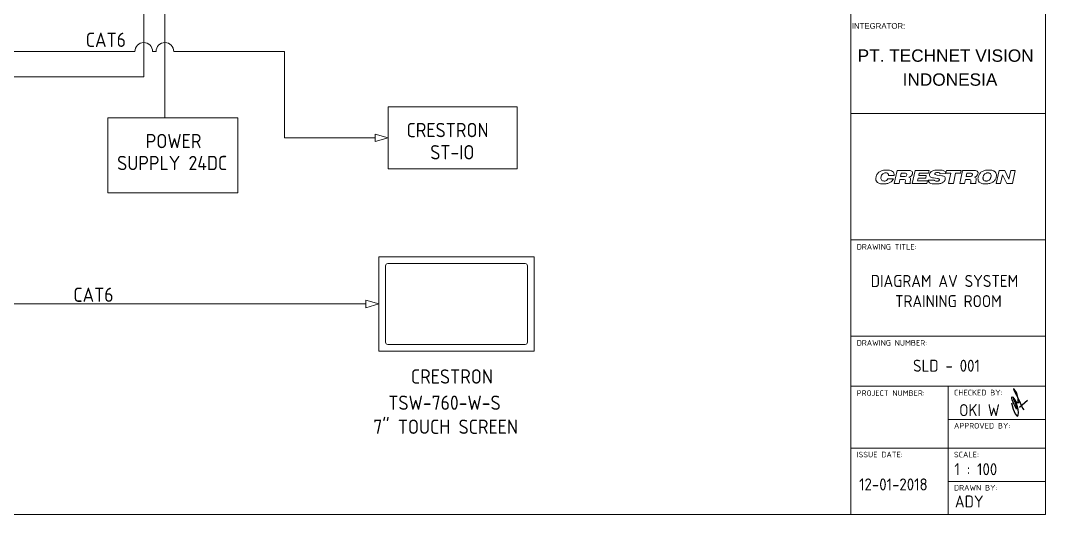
# Model space of a CAD drawing. Header units: millimetres. Extents: x 52029 to 181395, y -167683 to -9934.
# Drawn here: x 69179 to 87106, y -63301 to -54663 of the extents above; entities that cross this region are included whole.
import ezdxf
from ezdxf.enums import TextEntityAlignment as Align

# ---------------------------------------------------------------- set-up
doc = ezdxf.new("R2010")
doc.units = ezdxf.units.MM
doc.header["$LTSCALE"] = 3
doc.layers.add('FUR', color=8, linetype='Continuous', lineweight=5)
doc.layers.add('Koreksi', color=3, linetype='Continuous')
doc.styles.add('style1', font='isocp.shx', dxfattribs={"height": 1})
doc.styles.add('style2', font='ARIALUNI.TTF', dxfattribs={"height": 1})

msp = doc.modelspace()

# ---------------------------------------------------------------- linework, layer by layer
at = {"layer": 'FUR', "color": 7}
for p, q in [((83700, -38768), (83700, -63301)), ((83700, -63301), (83700, -38768)), ((71705, -56365), (71705, -54074)), ((83700, -56292), (87106, -56292)), ((83700, -58500), (87106, -58500)), ((83700, -60180), (87106, -60180)), ((83700, -61058), (87106, -61058)), ((85403, -63301), (85403, -61058)), ((85403, -61637), (87106, -61637)), ((83700, -62142), (87106, -62142)), ((85403, -62721), (87106, -62721))]:
    msp.add_line(p, q, dxfattribs=at)
at = {"layer": 'FUR', "color": 3}
for p, q in [((71335, -53557), (71335, -55649)), ((71335, -55649), (67666, -55649)), ((75221, -59620), (68466, -59620))]:
    msp.add_line(p, q, dxfattribs=at)
at = {"layer": 'FUR', "color": 7, "linetype": 'Continuous'}
for p, q in [((84461, -57514), (84510, -57284)), ((84510, -57284), (84690, -57284)), ((84583, -57333), (84571, -57389)), ((84640, -57333), (84583, -57333)), ((84825, -57284), (84776, -57514)), ((85070, -57284), (84825, -57284)), ((84888, -57373), (84897, -57331)), ((84897, -57331), (85060, -57331)), ((85060, -57331), (85070, -57284)), ((85361, -57339), (85263, -57343)), ((85356, -57315), (85364, -57331)), ((85361, -57333), (85361, -57339)), ((85451, -57333), (85361, -57333)), ((85364, -57331), (85374, -57284)), ((85374, -57284), (85631, -57284)), ((85412, -57514), (85451, -57333)), ((85533, -57333), (85494, -57514)), ((85621, -57333), (85533, -57333)), ((85656, -57284), (85607, -57514)), ((85631, -57284), (85621, -57333)), ((85836, -57284), (85656, -57284)), ((85717, -57389), (85729, -57333)), ((85729, -57333), (85786, -57333)), ((86293, -57284), (86244, -57514)), ((86396, -57284), (86293, -57284)), ((86321, -57514), (86353, -57360)), ((86353, -57360), (86431, -57514)), ((86466, -57437), (86396, -57284)), ((86498, -57284), (86466, -57437)), ((86577, -57284), (86498, -57284)), ((86528, -57514), (86577, -57284)), ((84350, -57431), (84446, -57431)), ((84458, -57374), (84362, -57374)), ((84544, -57514), (84461, -57514)), ((84560, -57441), (84544, -57514)), ((84621, -57441), (84560, -57441)), ((84571, -57389), (84633, -57389)), ((84730, -57399), (84715, -57404)), ((84715, -57404), (84729, -57410)), ((84776, -57514), (85029, -57514)), ((84869, -57464), (84878, -57420)), ((85040, -57464), (84869, -57464)), ((84878, -57420), (85010, -57420)), ((85020, -57373), (84888, -57373)), ((85010, -57420), (85020, -57373)), ((85029, -57514), (85040, -57464)), ((85054, -57461), (85055, -57459)), ((85055, -57468), (85054, -57461)), ((85055, -57459), (85055, -57453)), ((85055, -57453), (85158, -57453)), ((85215, -57425), (85146, -57416)), ((85208, -57365), (85292, -57377)), ((85494, -57514), (85412, -57514)), ((85607, -57514), (85690, -57514)), ((85690, -57514), (85706, -57441)), ((85706, -57441), (85767, -57441)), ((85779, -57389), (85717, -57389)), ((85861, -57404), (85875, -57399)), ((85875, -57410), (85861, -57404)), ((86244, -57514), (86321, -57514)), ((86431, -57514), (86528, -57514))]:
    msp.add_line(p, q, dxfattribs=at)
at = {"layer": 'FUR', "color": 7}
for points in [[(87106, -63301), (52146, -63301), (52146, -38768), (87106, -38768)], [(75611, -56173), (77865, -56173), (77865, -57257), (75611, -57257)], [(70709, -56365), (72982, -56365), (72982, -57678), (70709, -57678)], [(75382, -56780), (75611, -56715), (75382, -56650)], [(75449, -58798), (78160, -58798), (78160, -60443), (75449, -60443)], [(75221, -59555), (75449, -59620), (75221, -59686)]]:
    msp.add_lwpolyline(points, close=True, dxfattribs=at)
at = {"layer": 'FUR', "color": 3}
for points in [[(67666, -55205), (71180, -55205)], [(71490, -55205), (71550, -55205)], [(71860, -55205), (73799, -55205)], [(75382, -56715), (73799, -56715), (73799, -55205)]]:
    msp.add_lwpolyline(points, dxfattribs=at)
at = {"layer": 'FUR', "color": 7}
msp.add_lwpolyline([(75603, -58913), (78006, -58913, -0.414214), (78045, -58952), (78045, -60289, -0.414214), (78006, -60328), (75603, -60328, -0.414214), (75565, -60289), (75565, -58952, -0.414214)], format="xyb", close=True, dxfattribs=at)
at = {"layer": 'FUR', "color": 3}
for centre in [(71335, -55205), (71705, -55205)]:
    msp.add_arc(centre, 155, 0, 180, dxfattribs=at)
at = {"layer": 'FUR', "color": 7, "linetype": 'Continuous'}
for points, knots in [([(84152, -57367), (84155, -57360), (84167, -57338), (84199, -57305), (84246, -57286), (84289, -57279), (84325, -57277), (84358, -57279), (84395, -57284), (84431, -57298), (84459, -57333), (84460, -57360), (84458, -57374)], [0, 0, 0, 0, 0.056159, 0.192302, 0.342071, 0.428123, 0.523676, 0.609795, 0.683842, 0.801708, 0.897506, 1, 1, 1, 1]), ([(84362, -57374), (84363, -57362), (84357, -57341), (84333, -57329), (84310, -57327), (84283, -57330), (84248, -57350), (84234, -57379), (84230, -57398)], [0, 0, 0, 0, 0.188085, 0.281798, 0.394527, 0.550862, 0.693534, 1, 1, 1, 1]), ([(84633, -57389), (84644, -57389), (84666, -57390), (84681, -57371), (84683, -57362)], [0, 0, 0, 0, 0.544614, 1, 1, 1, 1]), ([(84683, -57362), (84685, -57353), (84674, -57329), (84651, -57333), (84640, -57333)], [0, 0, 0, 0, 0.442881, 1, 1, 1, 1]), ([(84690, -57284), (84706, -57284), (84731, -57285), (84765, -57292), (84779, -57310), (84781, -57328), (84779, -57344), (84773, -57361), (84759, -57383), (84742, -57395), (84730, -57399)], [0, 0, 0, 0, 0.230902, 0.368958, 0.481056, 0.544446, 0.619091, 0.716385, 0.811272, 1, 1, 1, 1]), ([(85146, -57416), (85126, -57413), (85085, -57407), (85076, -57365), (85079, -57351)], [0, 0, 0, 0, 0.579782, 1, 1, 1, 1]), ([(85079, -57351), (85082, -57339), (85092, -57316), (85125, -57291), (85162, -57282), (85198, -57278), (85227, -57278), (85255, -57278), (85284, -57280), (85313, -57285), (85340, -57296), (85352, -57309), (85356, -57315)], [0, 0, 0, 0, 0.113034, 0.228983, 0.375666, 0.466482, 0.570816, 0.652646, 0.724892, 0.842832, 0.930919, 1, 1, 1, 1]), ([(85214, -57319), (85205, -57319), (85191, -57321), (85176, -57330), (85170, -57340), (85171, -57352), (85186, -57363), (85199, -57363), (85208, -57365)], [0, 0, 0, 0, 0.286754, 0.40083, 0.504941, 0.615041, 0.722664, 1, 1, 1, 1]), ([(85263, -57343), (85260, -57330), (85238, -57320), (85220, -57319), (85214, -57319)], [0, 0, 0, 0, 0.676715, 1, 1, 1, 1]), ([(85829, -57362), (85827, -57371), (85812, -57390), (85790, -57389), (85779, -57389)], [0, 0, 0, 0, 0.455386, 1, 1, 1, 1]), ([(85786, -57333), (85797, -57333), (85820, -57329), (85831, -57353), (85829, -57362)], [0, 0, 0, 0, 0.557056, 1, 1, 1, 1]), ([(85875, -57399), (85887, -57395), (85904, -57383), (85919, -57361), (85925, -57344), (85927, -57328), (85925, -57310), (85910, -57292), (85877, -57285), (85852, -57284), (85836, -57284)], [0, 0, 0, 0, 0.188736, 0.283616, 0.380889, 0.455532, 0.518911, 0.630991, 0.769045, 1, 1, 1, 1]), ([(85930, -57395), (85932, -57387), (85937, -57371), (85953, -57339), (85987, -57305), (86034, -57286), (86077, -57279), (86113, -57277), (86148, -57279), (86187, -57286), (86227, -57303), (86246, -57340), (86248, -57372), (86246, -57389), (86244, -57398)], [0, 0, 0, 0, 0.052701, 0.114544, 0.234477, 0.366412, 0.442215, 0.526387, 0.60837, 0.677995, 0.787894, 0.883579, 0.937702, 1, 1, 1, 1]), ([(86151, -57401), (86153, -57391), (86155, -57372), (86147, -57346), (86129, -57333), (86112, -57328), (86097, -57327), (86081, -57328), (86062, -57333), (86041, -57345), (86027, -57364), (86019, -57382), (86016, -57393), (86015, -57398)], [0, 0, 0, 0, 0.135607, 0.243885, 0.348591, 0.409014, 0.478211, 0.547552, 0.612292, 0.734207, 0.859017, 0.926903, 1, 1, 1, 1]), ([(84446, -57431), (84440, -57445), (84423, -57472), (84383, -57501), (84341, -57514), (84303, -57520), (84270, -57521), (84236, -57520), (84198, -57513), (84158, -57496), (84139, -57459), (84137, -57427), (84141, -57400), (84146, -57380), (84151, -57369), (84152, -57367)], [0, 0, 0, 0, 0.100252, 0.202706, 0.318397, 0.384047, 0.455889, 0.536851, 0.605598, 0.714018, 0.808191, 0.861423, 0.922712, 0.987783, 1, 1, 1, 1]), ([(84230, -57398), (84227, -57416), (84226, -57447), (84257, -57469), (84282, -57471), (84305, -57469), (84330, -57459), (84344, -57443), (84350, -57431)], [0, 0, 0, 0, 0.288267, 0.414969, 0.571513, 0.684826, 0.789199, 1, 1, 1, 1]), ([(84656, -57471), (84657, -57463), (84652, -57441), (84631, -57441), (84621, -57441)], [0, 0, 0, 0, 0.468457, 1, 1, 1, 1]), ([(84650, -57514), (84650, -57509), (84652, -57495), (84655, -57481), (84656, -57471)], [0, 0, 0, 0, 0.333196, 1, 1, 1, 1]), ([(84742, -57516), (84735, -57515), (84713, -57515), (84682, -57514), (84659, -57514), (84650, -57514)], [0, 0, 0, 0, 0.230142, 0.729741, 1, 1, 1, 1]), ([(84729, -57410), (84736, -57414), (84752, -57426), (84746, -57446), (84745, -57455)], [0, 0, 0, 0, 0.440178, 1, 1, 1, 1]), ([(84745, -57455), (84743, -57469), (84738, -57489), (84739, -57510), (84742, -57516)], [0, 0, 0, 0, 0.68883, 1, 1, 1, 1]), ([(85174, -57522), (85157, -57522), (85114, -57521), (85058, -57496), (85055, -57468)], [0, 0, 0, 0, 0.378534, 1, 1, 1, 1]), ([(85158, -57453), (85160, -57460), (85175, -57473), (85198, -57474), (85219, -57473), (85233, -57469), (85245, -57463), (85250, -57453), (85250, -57446), (85250, -57443)], [0, 0, 0, 0, 0.186688, 0.440398, 0.590719, 0.719387, 0.827569, 0.930861, 1, 1, 1, 1]), ([(85292, -57377), (85310, -57380), (85339, -57386), (85355, -57418), (85352, -57440), (85346, -57460), (85331, -57484), (85297, -57506), (85241, -57520), (85198, -57522), (85174, -57522)], [0, 0, 0, 0, 0.179197, 0.245473, 0.321571, 0.387361, 0.450785, 0.587547, 0.764331, 1, 1, 1, 1]), ([(85250, -57443), (85249, -57442), (85248, -57438), (85237, -57428), (85224, -57426), (85215, -57425)], [0, 0, 0, 0, 0.072542, 0.33478, 1, 1, 1, 1]), ([(85767, -57441), (85776, -57441), (85798, -57441), (85803, -57463), (85802, -57471)], [0, 0, 0, 0, 0.531593, 1, 1, 1, 1]), ([(85802, -57471), (85801, -57481), (85798, -57495), (85795, -57509), (85796, -57514)], [0, 0, 0, 0, 0.666804, 1, 1, 1, 1]), ([(85796, -57514), (85800, -57514), (85831, -57514), (85861, -57513), (85888, -57516)], [0, 0, 0, 0, 0.131628, 1, 1, 1, 1]), ([(85891, -57455), (85892, -57446), (85898, -57426), (85882, -57414), (85875, -57410)], [0, 0, 0, 0, 0.559945, 1, 1, 1, 1]), ([(85888, -57516), (85885, -57510), (85884, -57489), (85888, -57469), (85891, -57455)], [0, 0, 0, 0, 0.311162, 1, 1, 1, 1]), ([(86244, -57398), (86242, -57408), (86236, -57426), (86220, -57459), (86185, -57494), (86139, -57512), (86096, -57519), (86059, -57521), (86024, -57520), (85986, -57513), (85946, -57496), (85926, -57459), (85924, -57427), (85927, -57408), (85930, -57397), (85930, -57395)], [0, 0, 0, 0, 0.064068, 0.124227, 0.241023, 0.369716, 0.443703, 0.52587, 0.605862, 0.67379, 0.780921, 0.873973, 0.926574, 0.987141, 1, 1, 1, 1]), ([(86015, -57398), (86013, -57404), (86012, -57414), (86012, -57432), (86019, -57453), (86037, -57465), (86054, -57470), (86069, -57471), (86084, -57470), (86103, -57465), (86124, -57454), (86139, -57435), (86147, -57416), (86150, -57406), (86151, -57401)], [0, 0, 0, 0, 0.072482, 0.136076, 0.243947, 0.348592, 0.409135, 0.47847, 0.547944, 0.612764, 0.734581, 0.859096, 0.926875, 1, 1, 1, 1])]:
    msp.add_open_spline(points, degree=3, knots=knots, dxfattribs=at)
at = {"layer": 'Koreksi', "color": 7}
for points in [[(86512, -61347), (86539, -61458), (86577, -61539), (86605, -61576), (86612, -61580), (86621, -61573), (86629, -61556), (86633, -61524), (86627, -61463), (86611, -61401), (86572, -61288), (86592, -61362), (86599, -61388), (86550, -61288), (86548, -61267), (86564, -61307), (86582, -61366), (86593, -61421), (86597, -61457), (86578, -61422), (86559, -61377), (86523, -61295), (86516, -61266), (86516, -61252), (86520, -61244), (86524, -61243), (86534, -61250), (86552, -61272), (86567, -61295), (86581, -61319), (86594, -61337), (86614, -61346), (86634, -61343), (86655, -61331), (86662, -61327), (86635, -61350), (86629, -61334), (86626, -61285), (86621, -61247), (86609, -61205), (86596, -61168), (86572, -61126), (86558, -61110), (86546, -61106), (86550, -61123), (86559, -61141), (86575, -61173), (86596, -61212), (86632, -61284), (86660, -61347), (86704, -61439), (86725, -61471)], [(86648, -61422), (86789, -61304)]]:
    msp.add_lwpolyline(points, dxfattribs=at)

# ---------------------------------------------------------------- texts
at = {"layer": 'FUR', "color": 7, "linetype": 'Continuous', "style": 'style2'}
for s, height, p in [('INTEGRATOR:', 97.99, (83718, -54808)), ('PT. TECHNET VISION', 215.57, (83820, -55385)), ('INDONESIA', 215.6, (84607, -55804))]:
    msp.add_text(s, height=height, dxfattribs=at).set_placement(p)
at = {"layer": 'FUR', "color": 7, "style": 'style1'}
for p in [(70672, -55126), (70455, -59583)]:
    msp.add_text('CAT6', height=250, dxfattribs=at).set_placement(p, align=Align.CENTER)
for s, height, p in [('CRESTRON', 250, (75931, -56704)), ('POWER', 250, (71369, -56896)), ('ST-IO', 250, (76345, -57092)), ('SUPPLY 24DC', 250, (70869, -57280)), ('DIAGRAM AV SYSTEM', 210, (84049, -59323)), ('TRAINING ROOM', 210, (84474, -59675)), ('CRESTRON', 250, (76007, -61013)), ('SLD - 001', 210, (84789, -60804)), ('TSW-760-W-S', 250, (75612, -61471)), ('OKI W', 210, (85596, -61581)), ('7" TOUCH SCREEN', 250, (75349, -61891)), ('1 : 100', 210, (85513, -62614)), ('12-01-2018', 210, (83846, -62880)), ('ADY', 210, (85521, -63178))]:
    msp.add_text(s, height=height, dxfattribs=at).set_placement(p)
at = {"layer": 'FUR', "color": 7, "width": 1647.26, "attachment_point": 1, "style": 'style1'}
for s, insert, char_height in [('DRAWING TITLE:', (83803, -58571), 98.13), ('DRAWING NUMBER:', (83803, -60251), 98.13), ('CHECKED BY:', (85505, -61120), 98.13), ('PROJECT NUMBER:', (83803, -61129), 98.13), ('APPROVED BY:', (85505, -61700), 98.13), ('ISSUE DATE:', (83803, -62204), 98.13), ('SCALE:', (85505, -62204), 98.1), ('DRAWN BY:', (85505, -62784), 98.1)]:
    msp.add_mtext(s, dxfattribs=dict(at, insert=insert, char_height=char_height))

doc.saveas('drawing.dxf')
